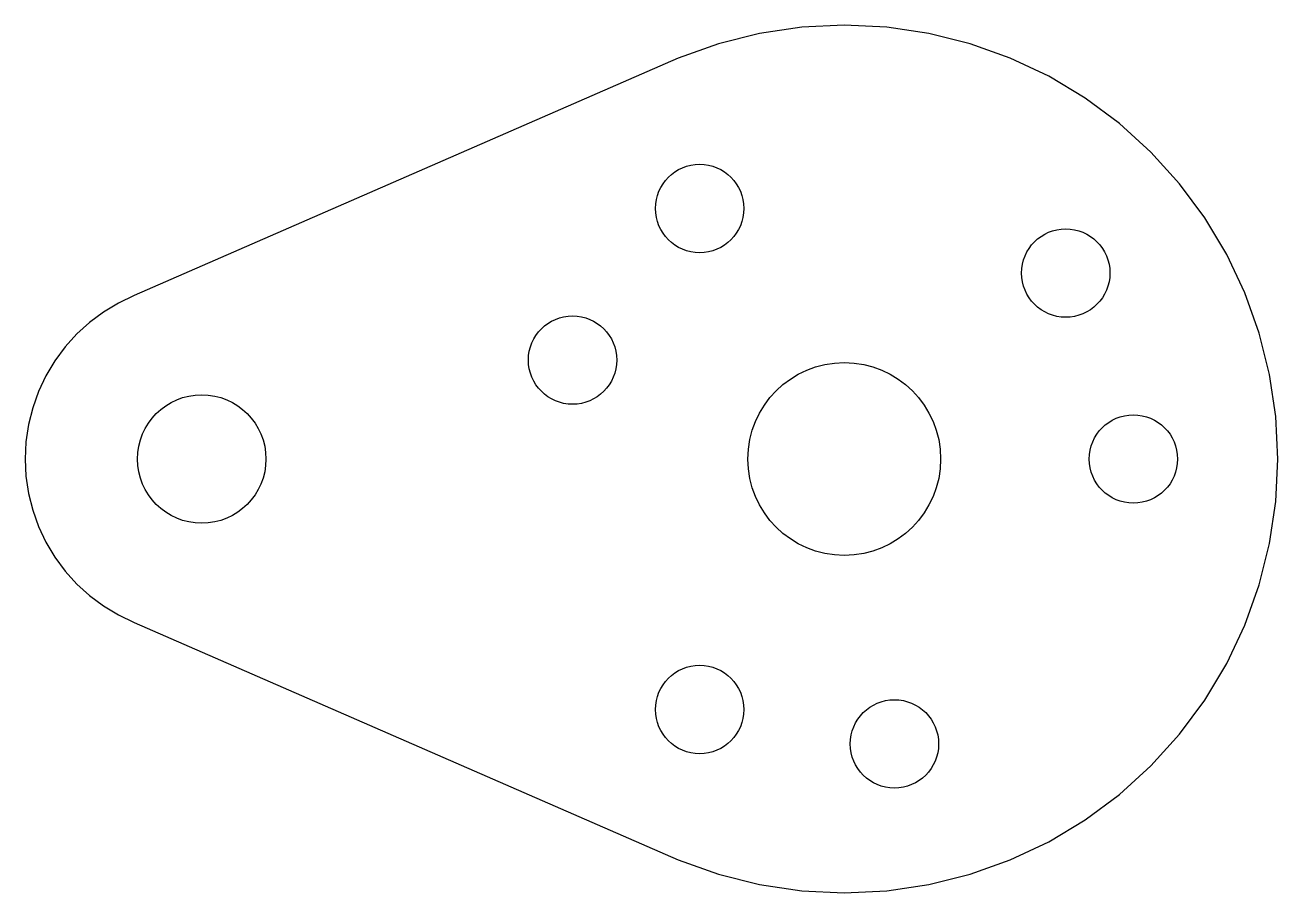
# Model space of a CAD drawing. Header units: millimetres. Extents: x 0 to 78, y 0 to 54.
import ezdxf

# ---------------------------------------------------------------- set-up
doc = ezdxf.new("R2010")
doc.units = ezdxf.units.MM
doc.layers.add('CUT', color=7, linetype='Continuous')

msp = doc.modelspace()

# ---------------------------------------------------------------- linework, layer by layer
at = {"layer": 'CUT'}
msp.add_lwpolyline([(0, 27), (0.053, 25.922), (0.211, 24.854), (0.474, 23.807), (0.837, 22.79), (1.299, 21.815), (1.854, 20.889), (2.497, 20.022), (3.222, 19.222), (4.022, 18.497), (4.889, 17.854), (5.815, 17.299), (6.79, 16.837), (40.668, 2.055), (43.162, 1.163), (45.733, 0.519), (48.354, 0.13), (51, 0), (53.646, 0.13), (56.267, 0.519), (58.838, 1.163), (61.332, 2.055), (63.728, 3.188), (66, 4.55), (68.129, 6.129), (70.092, 7.908), (71.871, 9.871), (73.45, 12), (74.812, 14.272), (75.945, 16.668), (76.837, 19.162), (77.481, 21.733), (77.87, 24.354), (78, 27), (77.87, 29.646), (77.481, 32.267), (76.837, 34.838), (75.945, 37.332), (74.812, 39.728), (73.45, 42), (71.871, 44.129), (70.092, 46.092), (68.129, 47.871), (66, 49.45), (63.728, 50.812), (61.332, 51.945), (58.838, 52.837), (56.267, 53.481), (53.646, 53.87), (51, 54), (48.354, 53.87), (45.733, 53.481), (43.162, 52.837), (40.668, 51.945), (6.79, 37.163), (5.815, 36.701), (4.889, 36.146), (4.022, 35.503), (3.222, 34.778), (2.497, 33.978), (1.854, 33.111), (1.299, 32.185), (0.837, 31.21), (0.474, 30.193), (0.211, 29.146), (0.053, 28.078)], close=True, dxfattribs=at)
for centre, radius in [((42, 42.588), 2.75), ((64.789, 38.57), 2.75), ((34.086, 33.156), 2.75), ((51, 27), 6), ((11, 27), 4), ((69, 27), 2.75), ((42, 11.412), 2.75), ((54.126, 9.273), 2.75)]:
    msp.add_circle(centre, radius, dxfattribs=at)

doc.saveas('drawing.dxf')
